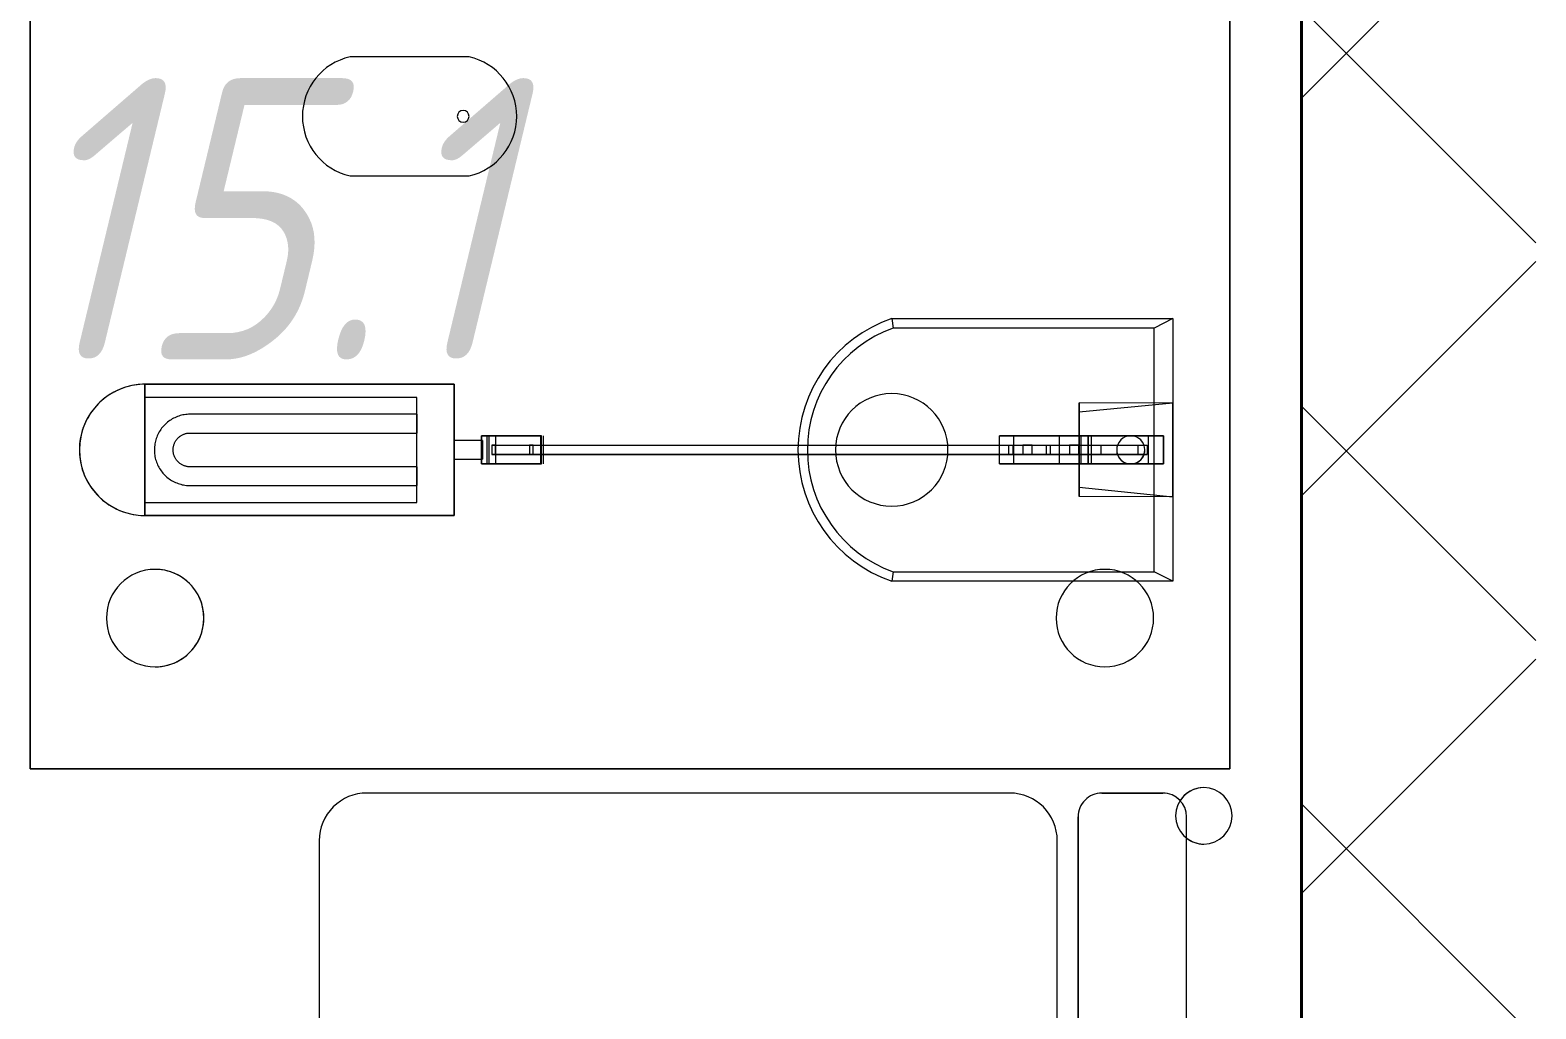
# Model space of a CAD drawing. Header units: millimetres. Extents: x -32954 to 151739, y -65671 to 56243.
# Drawn here: x -9612 to -8808, y -22575 to -22053 of the extents above; entities that cross this region are included whole.
import ezdxf

# ---------------------------------------------------------------- set-up
doc = ezdxf.new("R2010")
doc.units = ezdxf.units.MM
for name, color, linetype, lineweight in [('A-GENM', 7, 'Continuous', 9), ('I-FURN', 7, 'Continuous', 9), ('M-EQPM', 7, 'Continuous', 9), ('M-EQPM-IDEN', 7, 'Continuous', 9), ('Стены разрез', 7, 'Continuous', 40)]:
    doc.layers.add(name, color=color, linetype=linetype, lineweight=lineweight)
doc.styles.add('GOST Common_I', font='GOST_Common Italic.ttf', dxfattribs={"width": 0.9, "height": 150})

# ---------------------------------------------------------------- blocks, each defined once
blk = doc.blocks.new('8_Лампа настольная - 8_Лампа настольная-8000947-О_ТХ_01')
at = {"layer": 'M-EQPM'}
for p, q in [((-100, 70), (50, 70)), ((-100, 70), (-90, 65)), ((-100, -70), (-100, 70)), ((49.15, 65), (-90, 65)), ((-90, 65), (-90, -65)), ((49.15, 65), (50, 70)), ((448.34, 35), (283.34, 35)), ((283.34, -35), (283.34, 35)), ((283.34, 35), (283.34, -35)), ((283.34, 35), (448.34, 35)), ((448.34, 35), (448.34, -35)), ((448.34, 28), (448.34, 35)), ((448.34, 35), (448.34, 0)), ((448.34, 0), (448.34, 35)), ((-100, 15), (-100, 25)), ((-100, 25), (-100, 15)), ((-100, 25), (-50, 24.91)), ((-50, 19.9), (-100, 25)), ((-50, 15.05), (-50, 24.91)), ((-50, 24.91), (-50, 19.9)), ((448.34, 28), (303.34, 28)), ((303.34, 28), (303.34, -28)), ((303.34, 28), (303.34, -28)), ((448.34, -28), (448.34, 28)), ((-50, 19.9), (-50, 15.02)), ((424.34, 19), (303.34, 19)), ((303.34, 9), (303.34, 19)), ((303.34, 19), (303.34, 9)), ((-100, 15), (-100, -15)), ((-100, -15), (-100, 15)), ((-50, -14.84), (-50, 15.05)), ((-50, 15.02), (-50, -15)), ((303.34, 9), (424.34, 9)), ((-95, 7.5), (-86.89, 7.5)), ((-54.98, 7.5), (-95, 7.5)), ((-95, -7.5), (-95, 7.5)), ((-95, 7.5), (-95, -7.5)), ((-86.89, 7.5), (-51.09, 7.5)), ((-86.89, 7.5), (-86.89, -7.5)), ((-86.34, -2.5), (-86.34, 2.5)), ((-86.34, 2.5), (-81.37, 2.5)), ((-49.78, 2.5), (-86.34, 2.5)), ((-81.37, 2.5), (-81.37, -2.5)), ((-81.37, 2.5), (-44.81, 2.5)), ((-61.52, -2.5), (-61.52, 2.5)), ((-61.52, 2.5), (-56.56, 2.5)), ((-24.96, 2.5), (-61.52, 2.5)), ((-56.56, 2.5), (-56.56, -2.5)), ((-56.56, 2.5), (-20, 2.5)), ((-56.5, 7.5), (-56.5, -7.5)), ((-51.09, 7.5), (-54.98, 7.5)), ((-54.98, 7.5), (-54.98, -7.5)), ((-15.04, 7.5), (-54.74, 7.5)), ((-54.74, 7.5), (-39.49, 7.5)), ((-54.74, 7.5), (-54.74, -7.5)), ((-51.09, 7.5), (-51.09, -7.5)), ((-44.81, 2.5), (-49.78, 2.5)), ((-49.78, 2.5), (-49.78, -2.5)), ((-44.81, -2.5), (-44.81, 2.5)), ((-39.49, 7.5), (-7.54, 7.5)), ((-39.49, 7.5), (-39.49, -7.5)), ((-34.48, -2.5), (-34.48, 2.5)), ((-34.48, 2.5), (-32.52, 2.5)), ((241.29, 2.5), (-34.48, 2.5)), ((-32.52, 2.5), (-32.52, -2.5)), ((-32.52, 2.5), (243.26, 2.5)), ((-20, 2.5), (-24.96, 2.5)), ((-24.96, 2.5), (-24.96, -2.5)), ((-20, -2.5), (-20, 2.5)), ((-7.54, 7.5), (-15.04, 7.5)), ((-15.04, -7.5), (-15.04, 7.5)), ((-14.52, -2.5), (-14.52, 2.5)), ((-14.52, 2.5), (-12.55, 2.5)), ((261.38, 2.5), (-14.52, 2.5)), ((-12.55, 2.5), (-12.55, -2.5)), ((-12.55, 2.5), (263.34, 2.5)), ((-7.54, 7.5), (-7.54, -7.5)), ((235.81, 7.5), (235.81, -7.5)), ((261.22, 7.5), (236.91, 7.5)), ((236.91, 7.5), (237.42, 7.5)), ((236.91, 7.5), (236.91, -7.5)), ((237.42, 7.5), (264.8, 7.5)), ((237.42, -7.5), (237.42, 7.5)), ((243.26, 2.5), (241.29, 2.5)), ((241.29, 2.5), (241.29, -2.5)), ((243.26, -2.5), (243.26, 2.5)), ((265.78, 7.5), (261.22, 7.5)), ((261.22, 7.5), (261.22, -7.5)), ((263.34, 2.5), (261.38, 2.5)), ((261.38, 2.5), (261.38, -2.5)), ((263.34, -2.5), (263.34, 2.5)), ((264.8, 7.5), (268.85, 7.5)), ((264.8, 7.5), (264.8, -7.5)), ((268.85, 7.5), (265.78, 7.5)), ((265.78, 7.5), (265.78, -7.5)), ((283.34, 5), (268.34, 5)), ((268.34, -5), (268.34, 5)), ((268.34, 5), (268.34, -5)), ((268.85, -7.5), (268.85, 7.5)), ((268.85, 7.5), (268.85, -7.5)), ((283.34, -5), (283.34, 5)), ((283.34, 5), (283.34, -5)), ((-95, -7.5), (-54.98, -7.5)), ((-86.89, -7.5), (-95, -7.5)), ((-51.09, -7.5), (-86.89, -7.5)), ((-81.37, -2.5), (-86.34, -2.5)), ((-49.78, -2.5), (-86.34, -2.5)), ((-44.81, -2.5), (-81.37, -2.5)), ((-56.56, -2.5), (-61.52, -2.5)), ((-24.96, -2.5), (-61.52, -2.5)), ((-20, -2.5), (-56.56, -2.5)), ((-54.98, -7.5), (-51.09, -7.5)), ((-39.49, -7.5), (-54.74, -7.5)), ((-54.74, -7.5), (-15.04, -7.5)), ((-49.78, -2.5), (-44.81, -2.5)), ((-7.54, -7.5), (-39.49, -7.5)), ((-32.52, -2.5), (-34.48, -2.5)), ((241.29, -2.5), (-34.48, -2.5)), ((243.26, -2.5), (-32.52, -2.5)), ((-24.96, -2.5), (-20, -2.5)), ((-15.04, -7.5), (-7.54, -7.5)), ((-12.55, -2.5), (-14.52, -2.5)), ((261.38, -2.5), (-14.52, -2.5)), ((263.34, -2.5), (-12.55, -2.5)), ((237.42, -7.5), (236.91, -7.5)), ((236.91, -7.5), (261.22, -7.5)), ((264.8, -7.5), (237.42, -7.5)), ((241.29, -2.5), (243.26, -2.5)), ((261.22, -7.5), (265.78, -7.5)), ((261.38, -2.5), (263.34, -2.5)), ((268.85, -7.5), (264.8, -7.5)), ((265.78, -7.5), (268.85, -7.5)), ((268.34, -5), (283.34, -5)), ((448.34, -35), (448.34, 0)), ((448.34, 0), (448.34, -35)), ((-100, -25), (-100, -15)), ((-100, -15), (-100, -25)), ((-50, -25.18), (-50, -14.84)), ((-50, -15), (-50, -20.08)), ((424.34, -9), (303.34, -9)), ((303.34, -9), (303.34, -19)), ((303.34, -19), (303.34, -9)), ((-100, -25), (-50, -20.08)), ((-50, -20.08), (-50, -25.18)), ((303.34, -19), (424.34, -19)), ((-100, -25), (-50, -25.18)), ((303.34, -28), (448.34, -28)), ((448.34, -35), (448.34, -28)), ((283.34, -35), (448.34, -35)), ((448.34, -35), (283.34, -35)), ((-100, -70), (-90, -65)), ((50, -70), (-100, -70)), ((-90, -65), (49.15, -65)), ((50, -70), (49.15, -65))]:
    blk.add_line(p, q, dxfattribs=at)
at = {"layer": 'M-EQPM', "flags": 128}
for points in [[(448.34, -35), (449.74, -34.97), (451.13, -34.89), (452.53, -34.75), (453.91, -34.55), (455.29, -34.3), (456.66, -34), (458.01, -33.64), (459.35, -33.22), (460.67, -32.76), (461.97, -32.24), (463.24, -31.67), (464.5, -31.04), (465.73, -30.37), (466.93, -29.65), (468.1, -28.89), (469.24, -28.07), (470.34, -27.22), (471.41, -26.31), (472.45, -25.37), (473.44, -24.38), (474.4, -23.36), (475.31, -22.3), (476.18, -21.2), (477.01, -20.07), (477.79, -18.91), (478.52, -17.72), (479.2, -16.5), (479.84, -15.25), (480.42, -13.98), (480.96, -12.68), (481.44, -11.37), (481.87, -10.04), (482.24, -8.69), (482.56, -7.32), (482.83, -5.95), (483.04, -4.56), (483.19, -3.17), (483.29, -1.78), (483.33, -0.38), (483.32, 1.02), (483.25, 2.42), (483.13, 3.81), (482.95, 5.2), (482.71, 6.58), (482.42, 7.95), (482.08, 9.31), (481.68, 10.65), (481.22, 11.98), (480.72, 13.28), (480.16, 14.57), (479.55, 15.83), (478.9, 17.06), (478.19, 18.27), (477.43, 19.45), (476.63, 20.6), (475.79, 21.71), (474.9, 22.79), (473.96, 23.84), (472.99, 24.84), (471.98, 25.81), (470.93, 26.73), (469.84, 27.62), (468.72, 28.45), (467.56, 29.25), (466.38, 29.99), (465.17, 30.69), (463.92, 31.34), (462.66, 31.94), (461.37, 32.48), (460.06, 32.98), (458.73, 33.42), (457.39, 33.81), (456.03, 34.14), (454.66, 34.42), (453.28, 34.65), (451.89, 34.82), (450.49, 34.93), (449.09, 34.99), (448.34, 35)], [(424.34, -19), (425.1, -18.98), (425.85, -18.94), (426.61, -18.86), (427.36, -18.76), (428.11, -18.62), (428.85, -18.46), (429.59, -18.26), (430.31, -18.04), (431.03, -17.78), (431.74, -17.5), (432.43, -17.19), (433.11, -16.85), (433.78, -16.49), (434.43, -16.1), (435.06, -15.68), (435.68, -15.24), (436.28, -14.77), (436.86, -14.28), (437.43, -13.77), (437.97, -13.24), (438.48, -12.68), (438.98, -12.11), (439.45, -11.51), (439.9, -10.9), (440.32, -10.27), (440.72, -9.62), (441.09, -8.96), (441.44, -8.28), (441.76, -7.59), (442.05, -6.88), (442.31, -6.17), (442.54, -5.45), (442.74, -4.72), (442.92, -3.98), (443.06, -3.23), (443.17, -2.48), (443.26, -1.72), (443.31, -0.96), (443.34, -0.21), (443.33, 0.55), (443.29, 1.31), (443.22, 2.07), (443.13, 2.82), (443, 3.57), (442.84, 4.32), (442.65, 5.05), (442.44, 5.78), (442.19, 6.5), (441.92, 7.21), (441.61, 7.91), (441.28, 8.59), (440.93, 9.26), (440.54, 9.92), (440.13, 10.56), (439.7, 11.18), (439.24, 11.79), (438.76, 12.37), (438.25, 12.94), (437.72, 13.49), (437.17, 14.01), (436.6, 14.51), (436.01, 14.99), (435.4, 15.45), (434.77, 15.88), (434.13, 16.28), (433.47, 16.66), (432.8, 17.01), (432.11, 17.34), (431.41, 17.63), (430.7, 17.9), (429.98, 18.14), (429.25, 18.35), (428.51, 18.54), (427.77, 18.69), (427.02, 18.81), (426.26, 18.9), (425.51, 18.96), (424.75, 19), (424.34, 19)], [(424.34, 9), (424.7, 8.99), (425.06, 8.97), (425.41, 8.94), (425.77, 8.89), (426.12, 8.82), (426.48, 8.74), (426.82, 8.65), (427.17, 8.54), (427.51, 8.42), (427.84, 8.29), (428.17, 8.14), (428.49, 7.98), (428.81, 7.81), (429.12, 7.63), (429.42, 7.43), (429.71, 7.22), (430, 7), (430.27, 6.77), (430.54, 6.52), (430.79, 6.27), (431.04, 6.01), (431.27, 5.73), (431.5, 5.45), (431.71, 5.16), (431.91, 4.86), (432.1, 4.56), (432.27, 4.24), (432.44, 3.92), (432.59, 3.59), (432.72, 3.26), (432.85, 2.92), (432.96, 2.58), (433.05, 2.23), (433.14, 1.88), (433.21, 1.53), (433.26, 1.17), (433.3, 0.82), (433.32, 0.46), (433.34, 0.1), (433.33, -0.26), (433.31, -0.62), (433.28, -0.98), (433.24, -1.34), (433.18, -1.69), (433.1, -2.04), (433.01, -2.39), (432.91, -2.74), (432.79, -3.08), (432.66, -3.42), (432.52, -3.75), (432.36, -4.07), (432.19, -4.39), (432.01, -4.7), (431.82, -5), (431.61, -5.3), (431.4, -5.58), (431.17, -5.86), (430.93, -6.13), (430.68, -6.39), (430.42, -6.64), (430.15, -6.87), (429.87, -7.1), (429.58, -7.32), (429.28, -7.52), (428.98, -7.71), (428.66, -7.89), (428.34, -8.06), (428.02, -8.21), (427.69, -8.35), (427.35, -8.48), (427.01, -8.59), (426.66, -8.69), (426.31, -8.78), (425.96, -8.85), (425.61, -8.91), (425.25, -8.95), (424.89, -8.98), (424.53, -9), (424.34, -9)]]:
    blk.add_lwpolyline(points, dxfattribs=at)
at = {"layer": 'M-EQPM'}
for centre, radius, start, end in [((26, 0), 69, 289.60486, 70.39514), ((26, 0), 74, 288.92464, 71.07536), ((448.34, 0), 35, 270, 90), ((50, 0), 30, 0, 180), ((-77.5, 0), 7.5, 360, 180), ((-77.5, 0), 7.5, 0, 180), ((-77.5, 0), 7.5, 180, 360), ((-77.5, 0), 7.5, 180, 360), ((50, 0), 30, 180, 360)]:
    blk.add_arc(centre, radius, start, end, dxfattribs=at)
blk = doc.blocks.new('М167_Стол рабочий _ тумба подкатная - Стол рабочий _ тумба 1500-8001009-О_ТХ_01')
at = {"layer": 'I-FURN'}
for p, q in [((750, 320), (-750, 320)), ((-750, 320), (750, 320)), ((750, 320), (750, -320)), ((750, -320), (750, 320)), ((750, -320), (-750, -320)), ((-750, -320), (750, -320))]:
    blk.add_line(p, q, dxfattribs=at)
for centre, start, end in [((669.69, 253.3), 0, 180), ((669.69, 253.3), 0, 180), ((669.69, 253.3), 180, 360), ((669.69, 253.3), 180, 360), ((669.69, -253.3), 0, 180), ((669.69, -253.3), 360, 180), ((669.69, -253.3), 180, 360), ((669.69, -253.3), 180, 360)]:
    blk.add_arc(centre, 26, start, end, dxfattribs=at)
blk = doc.blocks.new('М28_Стул для посетителей - 28_1_Стул для посетителей _материал - к_з_ Меделия-8001096-О_ТХ_01')
at = {"layer": 'I-FURN'}
for p, q in [((190.5, 241.3), (-190.5, 241.3)), ((-215.9, 215.9), (-215.9, -127)), ((215.9, -127), (215.9, 215.9)), ((-190.5, -152.4), (190.5, -152.4)), ((203.2, -163.48), (-203.2, -163.48)), ((-203.2, -163.48), (203.2, -163.48)), ((-215.9, -176.18), (-215.9, -208.66)), ((-215.9, -176.18), (-215.9, -208.66)), ((215.9, -208.66), (215.9, -176.18)), ((215.9, -176.18), (215.9, -208.66)), ((-203.2, -221.36), (203.2, -221.36)), ((-191.56, -221.36), (191.81, -221.36))]:
    blk.add_line(p, q, dxfattribs=at)
for centre, radius, start, end in [((-190.5, 215.9), 25.4, 90, 180), ((190.5, 215.9), 25.4, 360, 90), ((-190.5, -127), 25.4, 180, 270), ((190.5, -127), 25.4, 270, 360), ((-203.2, -176.18), 12.7, 90, 180), ((-203.2, -176.18), 12.7, 90, 180), ((203.2, -176.18), 12.7, 360, 90), ((203.2, -176.18), 12.7, 0, 90), ((-203.2, -208.66), 12.7, 180, 227.40928), ((-203.2, -208.66), 12.7, 180, 270), ((203.2, -208.66), 12.7, 270, 0), ((203.2, -208.66), 12.7, 313.23794, 360), ((-203.48, -230.58), 15.07, 360, 180), ((203.73, -230.58), 15.07, 360, 180), ((-203.48, -230.58), 15.07, 123.48553, 180), ((-203.48, -230.58), 15.07, 360, 37.71706), ((203.73, -230.58), 15.07, 142.28294, 180), ((203.73, -230.58), 15.07, 0, 57.19358), ((-203.48, -230.58), 15.07, 180, 360), ((-203.48, -230.58), 15.07, 180, 360), ((203.73, -230.58), 15.07, 180, 360), ((203.73, -230.58), 15.07, 180, 360)]:
    blk.add_arc(centre, radius, start, end, dxfattribs=at)
blk = doc.blocks.new('АРМ_Компьютер - ГКБ_АРМ2 _3_2_-10171841-О_ТХ_01')
at = {"layer": 'A-GENM'}
for p, q in [((312.62, -255.33), (312.62, -318.83)), ((376.12, -318.83), (376.12, -255.33))]:
    blk.add_line(p, q, dxfattribs=at)
for centre, start, end in [((344.37, -262.48), 12.68038, 167.31962), ((344.37, -311.69), 192.68038, 347.31962)]:
    blk.add_arc(centre, 32.54, start, end, dxfattribs=at)
at = {"layer": 'M-EQPM'}
for start, end in [(0, 180), (0, 180), (180, 0), (180, 0)]:
    blk.add_arc((344.37, -258.49), 3.16, start, end, dxfattribs=at)

msp = doc.modelspace()

# ---------------------------------------------------------------- hatches: boundary and pattern name
at = {"layer": 'Стены разрез', "lineweight": 9}
h = msp.add_hatch(dxfattribs=at)
h.set_pattern_fill('FP_1', color=256, style=0, pattern_type=2)
h.set_pattern_definition([(45, (-4e-12, -22914.43), (-106.066, 106.066), []), (135, (-4e-12, -22914.43), (-106.066, -106.066), [])])
h.paths.add_polyline_path([(-8808.37, -26284.43), (-8808.37, -20864.43), (-8933.37, -20864.43), (-8933.37, -26284.43)])

# ---------------------------------------------------------------- linework, layer by layer
at = {"layer": 'Стены разрез'}
msp.add_line((-8933.37, -20884.43), (-8933.37, -26284.43), dxfattribs=at)

# ---------------------------------------------------------------- block references
at = {"layer": 'I-FURN'}
for name, p, rotation in [('М167_Стол рабочий _ тумба подкатная - Стол рабочий _ тумба 1500-8001009-О_ТХ_01', (-9291.59, -21697.35), 269.9999999999995), ('М28_Стул для посетителей - 28_1_Стул для посетителей _материал - к_з_ Меделия-8001096-О_ТХ_01', (-9216.07, -22676.23), 89.99999999999899)]:
    msp.add_blockref(name, p, dxfattribs=dict(at, rotation=rotation))
at = {"layer": 'M-EQPM'}
for name, p, rotation in [('АРМ_Компьютер - ГКБ_АРМ2 _3_2_-10171841-О_ТХ_01', (-9122.1, -21755.11), 269.9999999999995), ('8_Лампа настольная - 8_Лампа настольная-8000947-О_ТХ_01', (-9101.98, -22277.35), 180)]:
    msp.add_blockref(name, p, dxfattribs=dict(at, rotation=rotation))

# ---------------------------------------------------------------- texts
at = {"layer": 'M-EQPM-IDEN', "insert": (-9619.94, -22079.09), "char_height": 150, "width": 209.2404, "attachment_point": 1, "style": 'GOST Common_I'}
msp.add_mtext('15.1', dxfattribs=at)

doc.saveas('drawing.dxf')
